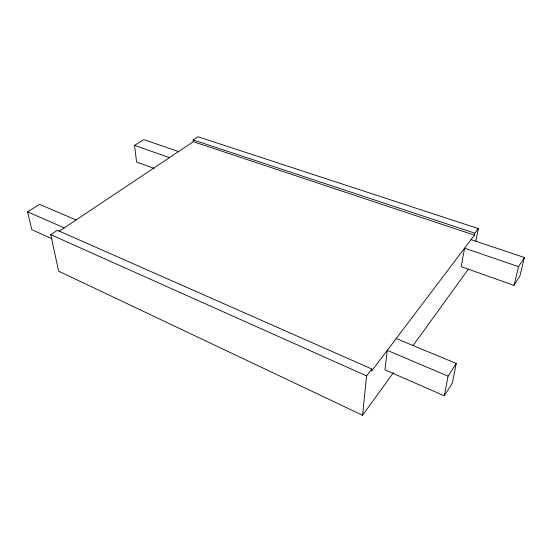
<?xml version="1.0" encoding="UTF-8"?>
<svg xmlns="http://www.w3.org/2000/svg" width="552" height="552" viewBox="0 0 552 552"><rect width="100%" height="100%" fill="white"/><g stroke="black" fill="none" stroke-linecap="round" stroke-linejoin="round"><path stroke-width="0.83" d="M362.574 415.263L366.556 375.891L371.786 368.998L57.353 230.26L50.743 234.655L58.657 271.191L362.574 415.263L393.397 372.697M371.786 368.998L371.558 371.116L474.451 235.138L474.83 233.172L478.308 228.59L197.927 136.737L193.152 139.911L193.276 141.691L59.057 231.336M448.058 376.167L387.276 350.341L384.923 369.833L444.284 395.832L448.058 376.167L456.242 363.451L396.212 338.542M475.886 241.086L478.308 228.59M456.242 363.451L452.357 383.047L444.284 395.832M518.528 266.65L464.584 248.186L461.182 266.65L514.015 285.377L518.528 266.65L524.4 257.529L471.056 239.623M524.4 257.529L519.846 276.145L514.015 285.377M413.096 345.483L468.172 269.424M52.185 238.85L31.761 229.653L27.6 211.858L39.606 204.392L76.1 219.951M154.215 168.408L136.592 162.026L134.509 145.39L143.782 139.621L178.517 151.545M193.152 139.911L474.83 233.172M193.276 141.691L474.451 235.138M134.509 145.39L169.429 157.617M27.6 211.858L64.246 227.872M50.743 234.655L366.556 375.891"/></g></svg>
